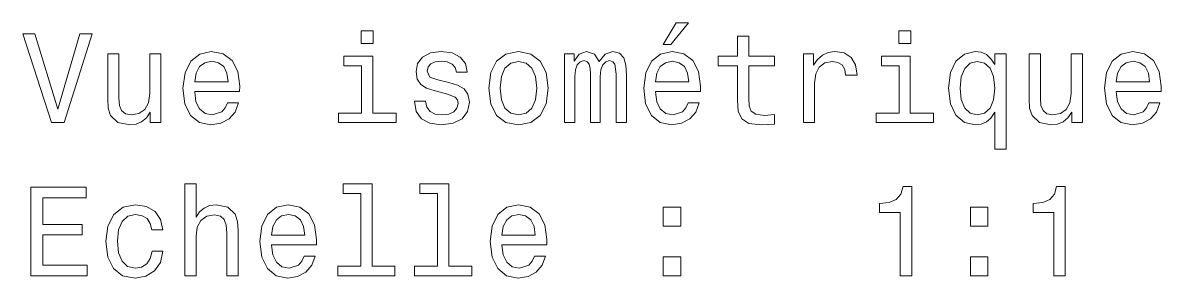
# Model space of a CAD drawing. Extents: x 291 to 828, y 188 to 662.
# Drawn here: x 782.54 to 827.55, y 491.59 to 501.67 of the extents above; entities that cross this region are included whole.
import ezdxf

# ---------------------------------------------------------------- set-up
doc = ezdxf.new("R2010")
doc.units = 0

msp = doc.modelspace()

# ---------------------------------------------------------------- linework, layer by layer
at = {"color": 7, "lineweight": 13}
for points in [[(807.86, 500.813), (808.158, 500.813), (808.859, 501.671), (808.365, 501.671)], [(784.798, 501.242), (783.92, 498.261), (783.017, 501.242), (782.538, 501.242), (783.668, 497.737), (784.172, 497.737), (785.277, 501.242)], [(796.392, 501.358), (795.923, 501.358), (795.923, 500.854), (796.392, 500.854)], [(810.795, 499.976), (810.795, 498.619), (810.826, 498.181), (810.967, 497.878), (811.249, 497.702), (811.728, 497.641), (812.253, 497.666), (812.253, 498.049), (811.87, 498.019), (811.522, 498.06), (811.335, 498.186), (811.254, 498.397), (811.239, 498.695), (811.239, 499.976), (812.253, 499.976), (812.253, 500.354), (811.239, 500.354), (811.239, 501.146), (810.795, 501.146), (810.795, 500.354), (810.029, 500.354), (810.029, 499.976)], [(817.644, 501.358), (817.175, 501.358), (817.175, 500.854), (817.644, 500.854)], [(789.336, 498.962), (791.112, 498.962), (791.117, 499.169), (791.036, 499.749), (790.814, 500.183), (790.461, 500.445), (789.992, 500.541), (789.533, 500.44), (789.18, 500.158), (788.953, 499.699), (788.872, 499.093), (788.948, 498.473), (789.175, 498.019), (789.523, 497.737), (789.977, 497.641), (790.37, 497.707), (790.693, 497.878), (790.93, 498.15), (791.066, 498.513), (790.628, 498.513), (790.537, 498.312), (790.406, 498.16), (790.032, 498.039), (789.745, 498.095), (789.528, 498.271), (789.387, 498.559), (789.336, 498.947)], [(799.383, 499.315), (798.954, 499.416), (798.636, 499.532), (798.53, 499.769), (798.561, 499.936), (798.666, 500.057), (798.838, 500.132), (799.085, 500.163), (799.322, 500.132), (799.509, 500.042), (799.63, 499.905), (799.68, 499.724), (800.114, 499.724), (800.114, 499.734), (800.038, 500.062), (799.831, 500.319), (799.509, 500.48), (799.085, 500.541), (798.656, 500.48), (798.344, 500.314), (798.147, 500.067), (798.086, 499.754), (798.132, 499.452), (798.273, 499.24), (798.505, 499.088), (798.843, 498.982), (799.337, 498.861), (799.64, 498.735), (799.72, 498.635), (799.751, 498.483), (799.705, 498.297), (799.584, 498.155), (799.388, 498.065), (799.125, 498.034), (798.848, 498.065), (798.646, 498.171), (798.51, 498.342), (798.455, 498.579), (798.026, 498.579), (798.097, 498.176), (798.303, 497.883), (798.631, 497.707), (799.085, 497.641), (799.559, 497.707), (799.907, 497.883), (800.119, 498.165), (800.195, 498.534), (800.139, 498.851), (799.983, 499.068), (799.726, 499.209)], [(800.961, 499.088), (801.042, 498.473), (801.274, 498.019), (801.642, 497.737), (802.136, 497.641), (802.625, 497.737), (802.994, 498.014), (803.226, 498.468), (803.311, 499.088), (803.226, 499.704), (802.994, 500.163), (802.625, 500.44), (802.136, 500.541), (801.642, 500.44), (801.274, 500.158), (801.042, 499.704)], [(803.952, 497.737), (804.36, 497.737), (804.36, 499.547), (804.385, 499.82), (804.461, 500.016), (804.577, 500.132), (804.728, 500.178), (804.849, 500.137), (804.93, 500.037), (804.97, 499.865), (804.986, 499.638), (804.986, 497.737), (805.369, 497.737), (805.369, 499.547), (805.394, 499.815), (805.47, 500.011), (805.591, 500.132), (805.742, 500.178), (805.863, 500.137), (805.944, 500.037), (805.994, 499.638), (805.994, 497.737), (806.403, 497.737), (806.403, 499.608), (806.378, 499.996), (806.297, 500.294), (806.135, 500.475), (805.873, 500.541), (805.566, 500.44), (805.329, 500.147), (805.142, 500.435), (804.829, 500.541), (804.542, 500.44), (804.345, 500.158), (804.345, 500.445), (803.952, 500.445)], [(807.553, 498.962), (809.328, 498.962), (809.333, 499.169), (809.252, 499.749), (809.03, 500.183), (808.677, 500.445), (808.208, 500.541), (807.749, 500.44), (807.396, 500.158), (807.169, 499.699), (807.089, 499.093), (807.164, 498.473), (807.391, 498.019), (807.739, 497.737), (808.193, 497.641), (808.586, 497.707), (808.909, 497.878), (809.146, 498.15), (809.282, 498.513), (808.844, 498.513), (808.753, 498.312), (808.622, 498.16), (808.249, 498.039), (807.961, 498.095), (807.744, 498.271), (807.603, 498.559), (807.553, 498.947)], [(813.403, 497.737), (813.847, 497.737), (813.847, 499.285), (813.892, 499.658), (814.028, 499.926), (814.25, 500.087), (814.548, 500.142), (814.769, 500.107), (814.936, 500.006), (815.037, 499.835), (815.072, 499.603), (815.521, 499.603), (815.46, 500.011), (815.294, 500.304), (815.017, 500.48), (814.638, 500.541), (814.381, 500.501), (814.159, 500.4), (813.963, 500.228), (813.806, 499.996), (813.806, 500.445), (813.403, 500.445)], [(820.973, 500.026), (820.816, 500.253), (820.64, 500.415), (820.433, 500.506), (820.196, 500.541), (819.767, 500.44), (819.434, 500.158), (819.218, 499.704), (819.142, 499.093), (819.218, 498.478), (819.434, 498.024), (819.767, 497.737), (820.196, 497.641), (820.433, 497.671), (820.635, 497.757), (820.811, 497.913), (820.973, 498.15), (820.973, 496.688), (821.416, 496.688), (821.416, 500.445), (820.973, 500.445)], [(825.769, 498.962), (827.544, 498.962), (827.549, 499.169), (827.468, 499.749), (827.246, 500.183), (826.893, 500.445), (826.424, 500.541), (825.965, 500.44), (825.612, 500.158), (825.385, 499.699), (825.305, 499.093), (825.38, 498.473), (825.607, 498.019), (825.955, 497.737), (826.409, 497.641), (826.803, 497.707), (827.125, 497.878), (827.362, 498.15), (827.499, 498.513), (827.06, 498.513), (826.969, 498.312), (826.838, 498.16), (826.465, 498.039), (826.177, 498.095), (825.96, 498.271), (825.819, 498.559), (825.769, 498.947)], [(788, 500.445), (787.556, 500.445), (787.556, 498.882), (787.506, 498.519), (787.36, 498.256), (787.133, 498.095), (786.835, 498.044), (786.598, 498.085), (786.447, 498.206), (786.361, 498.413), (786.341, 498.705), (786.341, 500.445), (785.897, 500.445), (785.897, 498.665), (785.912, 498.307), (786.008, 498.009), (786.3, 497.737), (786.769, 497.641), (787.022, 497.676), (787.238, 497.767), (787.425, 497.923), (787.576, 498.15), (787.576, 497.737), (788, 497.737)], [(789.336, 499.336), (789.392, 499.684), (789.528, 499.941), (789.735, 500.097), (790.007, 500.153), (790.275, 500.097), (790.481, 499.941), (790.607, 499.684), (790.653, 499.336)], [(796.377, 498.11), (796.377, 500.354), (795.237, 500.354), (795.237, 499.976), (795.933, 499.976), (795.933, 498.11), (795.025, 498.11), (795.025, 497.737), (797.295, 497.737), (797.295, 498.11)], [(801.415, 499.093), (801.46, 499.547), (801.602, 499.875), (801.829, 500.077), (802.136, 500.147), (802.439, 500.077), (802.666, 499.88), (802.807, 499.547), (802.857, 499.093), (802.807, 498.635), (802.666, 498.302), (802.439, 498.1), (802.136, 498.034), (801.829, 498.1), (801.602, 498.302), (801.46, 498.635)], [(807.553, 499.336), (807.608, 499.684), (807.744, 499.941), (807.951, 500.097), (808.223, 500.153), (808.491, 500.097), (808.697, 499.941), (808.823, 499.684), (808.869, 499.336)], [(817.629, 498.11), (817.629, 500.354), (816.489, 500.354), (816.489, 499.976), (817.185, 499.976), (817.185, 498.11), (816.277, 498.11), (816.277, 497.737), (818.547, 497.737), (818.547, 498.11)], [(819.596, 499.093), (819.641, 499.542), (819.782, 499.87), (819.994, 500.072), (820.272, 500.142), (820.564, 500.072), (820.786, 499.875), (820.917, 499.547), (820.968, 499.093), (820.917, 498.635), (820.786, 498.307), (820.564, 498.105), (820.272, 498.039), (819.994, 498.105), (819.782, 498.307), (819.641, 498.64)], [(824.432, 500.445), (823.988, 500.445), (823.988, 498.882), (823.938, 498.519), (823.792, 498.256), (823.565, 498.095), (823.267, 498.044), (823.03, 498.085), (822.879, 498.206), (822.793, 498.413), (822.773, 498.705), (822.773, 500.445), (822.329, 500.445), (822.329, 498.665), (822.344, 498.307), (822.44, 498.009), (822.733, 497.737), (823.202, 497.641), (823.454, 497.676), (823.671, 497.767), (823.857, 497.923), (824.009, 498.15), (824.009, 497.737), (824.432, 497.737)], [(825.769, 499.336), (825.824, 499.684), (825.96, 499.941), (826.167, 500.097), (826.44, 500.153), (826.707, 500.097), (826.914, 499.941), (827.04, 499.684), (827.085, 499.336)], [(782.861, 491.69), (785.08, 491.69), (785.08, 492.114), (783.325, 492.114), (783.325, 493.299), (784.888, 493.299), (784.888, 493.717), (783.325, 493.717), (783.325, 494.766), (785.04, 494.766), (785.04, 495.19), (782.861, 495.19)], [(788.948, 491.69), (789.392, 491.69), (789.392, 493.253), (789.437, 493.611), (789.584, 493.874), (789.811, 494.035), (790.113, 494.096), (790.355, 494.045), (790.507, 493.909), (790.582, 493.682), (790.607, 493.379), (790.607, 491.69), (791.051, 491.69), (791.051, 493.47), (791.031, 493.828), (790.94, 494.126), (790.643, 494.398), (790.179, 494.494), (789.927, 494.459), (789.71, 494.363), (789.528, 494.212), (789.392, 494.005), (789.392, 495.311), (788.948, 495.311)], [(795.903, 494.938), (795.903, 492.063), (794.99, 492.063), (794.99, 491.69), (797.254, 491.69), (797.254, 492.063), (796.347, 492.063), (796.347, 495.311), (795.207, 495.311), (795.207, 494.938)], [(798.939, 494.938), (798.939, 492.063), (798.026, 492.063), (798.026, 491.69), (800.29, 491.69), (800.29, 492.063), (799.383, 492.063), (799.383, 495.311), (798.243, 495.311), (798.243, 494.938)], [(817.226, 491.69), (817.684, 491.69), (817.684, 495.215), (817.341, 495.215), (817.251, 494.908), (817.069, 494.701), (816.792, 494.58), (816.409, 494.539), (816.409, 494.181), (817.226, 494.181)], [(823.298, 491.69), (823.756, 491.69), (823.756, 495.215), (823.414, 495.215), (823.323, 494.908), (823.141, 494.701), (822.864, 494.58), (822.481, 494.539), (822.481, 494.181), (823.298, 494.181)], [(787.637, 493.5), (788.076, 493.5), (787.985, 493.904), (787.768, 494.222), (787.43, 494.418), (786.991, 494.494), (786.507, 494.393), (786.139, 494.111), (785.907, 493.652), (785.826, 493.036), (785.902, 492.426), (786.129, 491.972), (786.487, 491.69), (786.976, 491.594), (787.41, 491.67), (787.748, 491.882), (787.98, 492.214), (788.081, 492.658), (787.657, 492.658), (787.581, 492.376), (787.44, 492.164), (787.238, 492.033), (786.991, 491.993), (786.684, 492.058), (786.462, 492.26), (786.326, 492.588), (786.28, 493.052), (786.326, 493.506), (786.467, 493.833), (786.694, 494.035), (786.991, 494.106), (787.254, 494.06), (787.45, 493.944), (787.581, 493.753)], [(792.372, 492.915), (794.148, 492.915), (794.153, 493.122), (794.072, 493.702), (793.85, 494.136), (793.497, 494.398), (793.028, 494.494), (792.569, 494.393), (792.216, 494.111), (791.989, 493.652), (791.909, 493.047), (791.984, 492.426), (792.211, 491.972), (792.559, 491.69), (793.013, 491.594), (793.406, 491.66), (793.729, 491.831), (793.966, 492.104), (794.102, 492.467), (793.664, 492.467), (793.573, 492.265), (793.442, 492.114), (793.068, 491.993), (792.781, 492.048), (792.564, 492.225), (792.423, 492.512), (792.372, 492.9)], [(801.481, 492.915), (803.256, 492.915), (803.261, 493.122), (803.18, 493.702), (802.958, 494.136), (802.605, 494.398), (802.136, 494.494), (801.677, 494.393), (801.324, 494.111), (801.097, 493.652), (801.017, 493.047), (801.092, 492.426), (801.319, 491.972), (801.667, 491.69), (802.121, 491.594), (802.514, 491.66), (802.837, 491.831), (803.074, 492.104), (803.21, 492.467), (802.772, 492.467), (802.681, 492.265), (802.55, 492.114), (802.177, 491.993), (801.889, 492.048), (801.672, 492.225), (801.531, 492.512), (801.481, 492.9)], [(807.86, 493.647), (808.556, 493.647), (808.556, 494.398), (807.86, 494.398)], [(820.004, 493.647), (820.7, 493.647), (820.7, 494.398), (820.004, 494.398)], [(792.372, 493.289), (792.428, 493.637), (792.564, 493.894), (792.771, 494.05), (793.043, 494.106), (793.311, 494.05), (793.517, 493.894), (793.643, 493.637), (793.689, 493.289)], [(801.481, 493.289), (801.536, 493.637), (801.672, 493.894), (801.879, 494.05), (802.151, 494.106), (802.419, 494.05), (802.625, 493.894), (802.751, 493.637), (802.797, 493.289)], [(807.86, 491.69), (808.556, 491.69), (808.556, 492.441), (807.86, 492.441)], [(820.004, 491.69), (820.7, 491.69), (820.7, 492.441), (820.004, 492.441)]]:
    msp.add_lwpolyline(points, close=True, dxfattribs=at)

doc.saveas('drawing.dxf')
